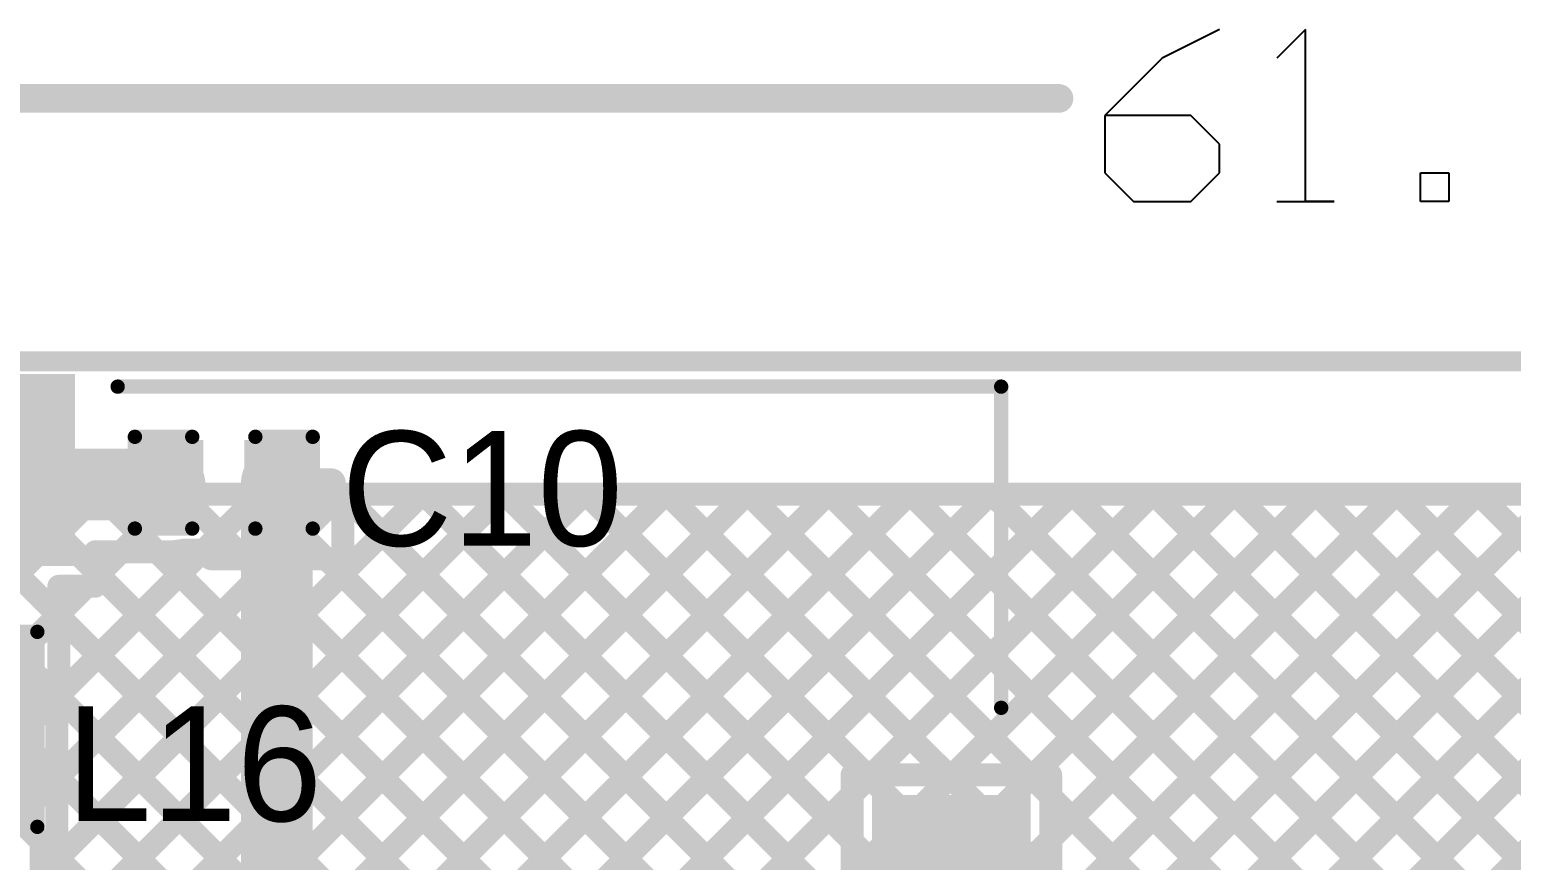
# Model space of a CAD drawing. Header units: millimetres. Extents: x 3.57 to 6.19, y 4.04 to 5.89.
# Drawn here: x 4.12 to 4.636, y 5.6 to 5.889 of the extents above; entities that cross this region are included whole.
import ezdxf

# ---------------------------------------------------------------- set-up
doc = ezdxf.new("R2010")
doc.units = ezdxf.units.MM
doc.header["$MEASUREMENT"] = 0
for name, color, linetype in [('BottomLayer', 5, 'Continuous'), ('Mechanical1', 6, 'Continuous'), ('Mechanical2', 216, 'Continuous'), ('TopLayer', 1, 'Continuous'), ('TopOverlay', 2, 'Continuous'), ('TopPaste', 8, 'Continuous'), ('TopSolder', 216, 'Continuous')]:
    doc.layers.add(name, color=color, linetype=linetype)

# ---------------------------------------------------------------- blocks, each defined once
blk = doc.blocks.new('PRO_OB_440_4')
at = {"layer": 'TopLayer'}
for points in [[(0.0439, 0.09882), (0.10295, 0.09882), (0.0439, 0.14921), (0.10295, 0.14921)], [(-0.10295, -0.23425), (-0.0439, -0.23425), (-0.10295, -0.18701), (-0.0439, -0.18701)]]:
    blk.add_solid(points, dxfattribs=at)
at = {"layer": 'TopOverlay', "const_width": 0.005}
for points in [[(0.1025, 0.08), (0.1025, -0.228)], [(-0.0095, -0.228), (0.1025, -0.228)]]:
    blk.add_lwpolyline(points, dxfattribs=at)
at = {"layer": 'TopOverlay', "const_width": 0.0025}
for points in [[(0.10125, 0.08, 1), (0.10375, 0.08, 1)], [(-0.01075, -0.228, 1), (-0.00825, -0.228, 1)], [(0.10125, -0.228, 1), (0.10375, -0.228, 1)], [(0.10125, -0.228, 1), (0.10375, -0.228, 1)]]:
    blk.add_lwpolyline(points, format="xyb", close=True, dxfattribs=at)
at = {"layer": 'TopPaste'}
for points in [[(0.0439, 0.09882), (0.10295, 0.09882), (0.0439, 0.14921), (0.10295, 0.14921)], [(-0.10295, -0.23425), (-0.0439, -0.23425), (-0.10295, -0.18701), (-0.0439, -0.18701)]]:
    blk.add_solid(points, dxfattribs=at)
at = {"layer": 'TopSolder'}
for points in [[(0.0399, 0.09482), (0.10695, 0.09482), (0.0399, 0.15321), (0.10695, 0.15321)], [(-0.10695, -0.23825), (-0.0399, -0.23825), (-0.10695, -0.18301), (-0.0399, -0.18301)]]:
    blk.add_solid(points, dxfattribs=at)
blk = doc.blocks.new('I___0402_5')
at = {"layer": 'TopLayer'}
for points in [[(-0.02953, -0.01181), (-0.00787, -0.01181), (-0.02953, 0.01181), (-0.00787, 0.01181)], [(0.00787, -0.01181), (0.02953, -0.01181), (0.00787, 0.01181), (0.02953, 0.01181)]]:
    blk.add_solid(points, dxfattribs=at)
at = {"layer": 'TopOverlay', "const_width": 0.005}
for points in [[(-0.034, -0.016), (-0.034, 0.016)], [(0.034, 0.016), (-0.034, 0.016)], [(0.034, -0.016), (0.034, 0.016)], [(0.034, -0.016), (-0.034, -0.016)]]:
    blk.add_lwpolyline(points, dxfattribs=at)
at = {"layer": 'TopOverlay', "const_width": 0.0025}
for points in [[(-0.03525, 0.016, 1), (-0.03275, 0.016, 1)], [(-0.03525, 0.016, 1), (-0.03275, 0.016, 1)], [(0.03275, 0.016, 1), (0.03525, 0.016, 1)], [(0.03275, 0.016, 1), (0.03525, 0.016, 1)], [(-0.03525, -0.016, 1), (-0.03275, -0.016, 1)], [(-0.03525, -0.016, 1), (-0.03275, -0.016, 1)], [(0.03275, -0.016, 1), (0.03525, -0.016, 1)], [(0.03275, -0.016, 1), (0.03525, -0.016, 1)]]:
    blk.add_lwpolyline(points, format="xyb", close=True, dxfattribs=at)
at = {"layer": 'TopPaste'}
for points in [[(-0.02953, -0.01181), (-0.00787, -0.01181), (-0.02953, 0.01181), (-0.00787, 0.01181)], [(0.00787, -0.01181), (0.02953, -0.01181), (0.00787, 0.01181), (0.02953, 0.01181)]]:
    blk.add_solid(points, dxfattribs=at)
at = {"layer": 'TopSolder'}
for points in [[(-0.03353, -0.01581), (-0.00387, -0.01581), (-0.03353, 0.01581), (-0.00387, 0.01581)], [(0.00387, -0.01581), (0.03353, -0.01581), (0.00387, 0.01581), (0.03353, 0.01581)]]:
    blk.add_solid(points, dxfattribs=at)
blk = doc.blocks.new('C__0402_77')
at = {"layer": 'TopLayer'}
for points in [[(-0.0095, -0.0125), (-0.0095, 0.0125), (-0.0275, -0.0125), (-0.0275, 0.0125)], [(0.0275, -0.0125), (0.0275, 0.0125), (0.0095, -0.0125), (0.0095, 0.0125)]]:
    blk.add_solid(points, dxfattribs=at)
at = {"layer": 'TopOverlay', "const_width": 0.005}
for points in [[(-0.031, 0.016), (-0.011, 0.016)], [(-0.031, -0.016), (-0.031, 0.016)], [(0.011, 0.016), (0.031, 0.016)], [(0.031, -0.016), (0.031, 0.016)], [(-0.031, -0.016), (-0.011, -0.016)], [(0.011, -0.016), (0.031, -0.016)]]:
    blk.add_lwpolyline(points, dxfattribs=at)
at = {"layer": 'TopOverlay', "const_width": 0.0025}
for points in [[(-0.03225, 0.016, 1), (-0.02975, 0.016, 1)], [(-0.03225, 0.016, 1), (-0.02975, 0.016, 1)], [(-0.01225, 0.016, 1), (-0.00975, 0.016, 1)], [(0.00975, 0.016, 1), (0.01225, 0.016, 1)], [(0.02975, 0.016, 1), (0.03225, 0.016, 1)], [(0.02975, 0.016, 1), (0.03225, 0.016, 1)], [(-0.03225, -0.016, 1), (-0.02975, -0.016, 1)], [(-0.03225, -0.016, 1), (-0.02975, -0.016, 1)], [(-0.01225, -0.016, 1), (-0.00975, -0.016, 1)], [(0.00975, -0.016, 1), (0.01225, -0.016, 1)], [(0.02975, -0.016, 1), (0.03225, -0.016, 1)], [(0.02975, -0.016, 1), (0.03225, -0.016, 1)]]:
    blk.add_lwpolyline(points, format="xyb", close=True, dxfattribs=at)
at = {"layer": 'TopPaste'}
for points in [[(-0.0095, -0.0125), (-0.0095, 0.0125), (-0.0275, -0.0125), (-0.0275, 0.0125)], [(0.0275, -0.0125), (0.0275, 0.0125), (0.0095, -0.0125), (0.0095, 0.0125)]]:
    blk.add_solid(points, dxfattribs=at)
at = {"layer": 'TopSolder'}
for points in [[(-0.00714, -0.01486), (-0.00714, 0.01486), (-0.02986, -0.01486), (-0.02986, 0.01486)], [(0.02986, -0.01486), (0.02986, 0.01486), (0.00714, -0.01486), (0.00714, 0.01486)]]:
    blk.add_solid(points, dxfattribs=at)

msp = doc.modelspace()

# ---------------------------------------------------------------- linework, layer by layer
at = {"layer": 'BottomLayer', "const_width": 0.008}
for points in [[(3.67984, 5.72728), (5.93734, 5.72728)], [(3.85016, 5.43408), (4.14336, 5.72728)], [(3.86431, 5.41994), (4.17164, 5.72728)], [(3.87845, 5.4058), (4.19992, 5.72728)], [(3.89259, 5.39166), (4.22821, 5.72728)], [(3.90673, 5.37752), (4.25649, 5.72728)], [(3.92087, 5.36337), (4.28478, 5.72728)], [(3.93502, 5.34923), (4.31306, 5.72728)], [(3.94916, 5.33509), (4.34135, 5.72728)], [(3.9633, 5.32095), (4.36963, 5.72728)], [(3.97744, 5.3068), (4.39791, 5.72728)], [(3.99158, 5.29266), (4.4262, 5.72728)], [(4.00252, 5.72728), (4.22539, 5.5044)], [(4.0308, 5.72728), (4.42558, 5.3325)], [(4.04815, 5.23609), (4.53934, 5.72728)], [(4.05908, 5.72728), (4.45386, 5.3325)], [(4.0623, 5.22195), (4.56762, 5.72728)], [(4.07644, 5.20781), (4.5959, 5.72728)], [(4.08737, 5.72728), (4.48214, 5.3325)], [(4.09058, 5.19367), (4.62419, 5.72728)], [(4.11565, 5.72728), (4.51043, 5.3325)], [(4.13301, 5.15124), (4.70904, 5.72728)], [(4.14394, 5.72728), (4.53871, 5.3325)], [(4.17222, 5.72728), (4.567, 5.3325)], [(4.17743, 5.25223), (4.65247, 5.72728)], [(4.19399, 5.24051), (4.68076, 5.72728)], [(4.20051, 5.72728), (4.56841, 5.35937)], [(4.22879, 5.72728), (4.57904, 5.37703)], [(4.23194, 5.50474), (4.45448, 5.72728)], [(4.25036, 5.49487), (4.48277, 5.72728)], [(4.25442, 5.47065), (4.51105, 5.72728)], [(4.25707, 5.72728), (4.605, 5.37935)], [(4.28536, 5.72728), (4.6462, 5.36643)], [(4.31364, 5.72728), (4.66034, 5.38058)], [(4.34192, 5.72728), (4.67448, 5.39472)], [(4.34255, 5.3325), (4.73733, 5.72728)], [(4.37021, 5.72728), (4.68863, 5.40886)], [(4.37083, 5.3325), (4.76561, 5.72728)], [(4.39849, 5.72728), (4.70277, 5.423)], [(4.42678, 5.72728), (4.71691, 5.43714)], [(4.45506, 5.72728), (4.73105, 5.45129)], [(4.48335, 5.72728), (4.74519, 5.46543)], [(4.51163, 5.72728), (4.75934, 5.47957)], [(4.53991, 5.72728), (4.77348, 5.49371)], [(4.5682, 5.72728), (4.78762, 5.50785)], [(4.59648, 5.72728), (4.80349, 5.52027)], [(4.62477, 5.72728), (5.10729, 5.24476)]]:
    msp.add_lwpolyline(points, dxfattribs=at)
at = {"layer": 'BottomLayer', "const_width": 0.004}
for points in [[(4.14136, 5.72728, 1), (4.14536, 5.72728, 1)], [(4.14194, 5.72728, 1), (4.14594, 5.72728, 1)], [(4.16964, 5.72728, 1), (4.17364, 5.72728, 1)], [(4.17022, 5.72728, 1), (4.17422, 5.72728, 1)], [(4.19792, 5.72728, 1), (4.20192, 5.72728, 1)], [(4.19851, 5.72728, 1), (4.20251, 5.72728, 1)], [(4.22621, 5.72728, 1), (4.23021, 5.72728, 1)], [(4.22679, 5.72728, 1), (4.23079, 5.72728, 1)], [(4.25449, 5.72728, 1), (4.25849, 5.72728, 1)], [(4.25507, 5.72728, 1), (4.25907, 5.72728, 1)], [(4.28278, 5.72728, 1), (4.28678, 5.72728, 1)], [(4.28336, 5.72728, 1), (4.28736, 5.72728, 1)], [(4.31106, 5.72728, 1), (4.31506, 5.72728, 1)], [(4.31164, 5.72728, 1), (4.31564, 5.72728, 1)], [(4.33935, 5.72728, 1), (4.34335, 5.72728, 1)], [(4.33992, 5.72728, 1), (4.34392, 5.72728, 1)], [(4.36763, 5.72728, 1), (4.37163, 5.72728, 1)], [(4.36821, 5.72728, 1), (4.37221, 5.72728, 1)], [(4.39591, 5.72728, 1), (4.39991, 5.72728, 1)], [(4.39649, 5.72728, 1), (4.40049, 5.72728, 1)], [(4.4242, 5.72728, 1), (4.4282, 5.72728, 1)], [(4.42478, 5.72728, 1), (4.42878, 5.72728, 1)], [(4.45248, 5.72728, 1), (4.45648, 5.72728, 1)], [(4.45306, 5.72728, 1), (4.45706, 5.72728, 1)], [(4.48077, 5.72728, 1), (4.48477, 5.72728, 1)], [(4.48135, 5.72728, 1), (4.48535, 5.72728, 1)], [(4.50905, 5.72728, 1), (4.51305, 5.72728, 1)], [(4.50963, 5.72728, 1), (4.51363, 5.72728, 1)], [(4.53734, 5.72728, 1), (4.54134, 5.72728, 1)], [(4.53791, 5.72728, 1), (4.54191, 5.72728, 1)], [(4.56562, 5.72728, 1), (4.56962, 5.72728, 1)], [(4.5662, 5.72728, 1), (4.5702, 5.72728, 1)], [(4.5939, 5.72728, 1), (4.5979, 5.72728, 1)], [(4.59448, 5.72728, 1), (4.59848, 5.72728, 1)], [(4.62219, 5.72728, 1), (4.62619, 5.72728, 1)], [(4.62277, 5.72728, 1), (4.62677, 5.72728, 1)]]:
    msp.add_lwpolyline(points, format="xyb", close=True, dxfattribs=at)
at = {"layer": 'Mechanical1'}
for p, q in [((4.53448, 5.88927), (4.51449, 5.87927)), ((4.56447, 5.88927), (4.55447, 5.87927)), ((4.56447, 5.82929), (4.56447, 5.88927)), ((4.51449, 5.87927), (4.49449, 5.85928)), ((4.49449, 5.85928), (4.49449, 5.83928)), ((4.52448, 5.85928), (4.49449, 5.85928)), ((4.53448, 5.84928), (4.52448, 5.85928)), ((4.53448, 5.83928), (4.53448, 5.84928)), ((4.49449, 5.83928), (4.50449, 5.82929)), ((4.52448, 5.82929), (4.53448, 5.83928)), ((4.60446, 5.82929), (4.60446, 5.83928)), ((4.60446, 5.83928), (4.61445, 5.83928)), ((4.61445, 5.83928), (4.61445, 5.82929)), ((4.50449, 5.82929), (4.52448, 5.82929)), ((4.55447, 5.82929), (4.57447, 5.82929)), ((4.57447, 5.82929), (4.56447, 5.82929)), ((4.61445, 5.82929), (4.60446, 5.82929))]:
    msp.add_line(p, q, dxfattribs=at)
at = {"layer": 'Mechanical1', "const_width": 0.01}
msp.add_lwpolyline([(3.57462, 5.86528), (4.47849, 5.86528)], dxfattribs=at)
at = {"layer": 'Mechanical1', "const_width": 0.005}
msp.add_lwpolyline([(4.47599, 5.86528, 1), (4.48099, 5.86528, 1)], format="xyb", close=True, dxfattribs=at)
at = {"layer": 'Mechanical2', "const_width": 0.007}
msp.add_lwpolyline([(3.57462, 5.77356), (5.97619, 5.77356)], dxfattribs=at)
at = {"layer": 'TopLayer'}
for points, const_width in [([(4.10633, 5.7307), (4.16842, 5.7307)], 0.025), ([(4.20584, 5.53878), (4.20584, 5.73128)], 0.025), ([(4.20584, 5.70878), (4.20584, 5.73128)], 0.01), ([(4.20584, 5.73128), (4.22484, 5.73128)], 0.01), ([(4.12365, 5.59444), (4.25649, 5.72728)], 0.008), ([(4.12365, 5.56615), (4.28478, 5.72728)], 0.008), ([(4.12365, 5.50958), (4.34135, 5.72728)], 0.008), ([(4.12365, 5.4813), (4.36963, 5.72728)], 0.008), ([(4.12365, 5.53787), (4.31306, 5.72728)], 0.008), ([(4.13864, 5.468), (4.39791, 5.72728)], 0.008), ([(4.16692, 5.468), (4.4262, 5.72728)], 0.008), ([(4.22884, 5.72728), (5.065, 5.72728)], 0.008), ([(4.22884, 5.70478), (4.22884, 5.72728)], 0.008), ([(4.22884, 5.72722), (4.40635, 5.54971)], 0.008), ([(4.23194, 5.50474), (4.45448, 5.72728)], 0.008), ([(4.25036, 5.49487), (4.48277, 5.72728)], 0.008), ([(4.25707, 5.72728), (4.40635, 5.578)], 0.008), ([(4.28536, 5.72728), (4.40635, 5.60628)], 0.008), ([(4.31364, 5.72728), (4.41154, 5.62938)], 0.008), ([(4.34192, 5.72728), (4.43982, 5.62938)], 0.008), ([(4.37021, 5.72728), (4.46811, 5.62938)], 0.008), ([(4.39849, 5.72728), (4.65477, 5.471)], 0.008), ([(4.41315, 5.62938), (4.51105, 5.72728)], 0.008), ([(4.42448, 5.471), (4.68076, 5.72728)], 0.008), ([(4.42678, 5.72728), (4.68305, 5.471)], 0.008), ([(4.44144, 5.62938), (4.53934, 5.72728)], 0.008), ([(4.45277, 5.471), (4.70904, 5.72728)], 0.008), ([(4.45506, 5.72728), (4.71134, 5.471)], 0.008), ([(4.46972, 5.62938), (4.56762, 5.72728)], 0.008), ([(4.4756, 5.5504), (4.65247, 5.72728)], 0.008), ([(4.4756, 5.57868), (4.62419, 5.72728)], 0.008), ([(4.4756, 5.60697), (4.5959, 5.72728)], 0.008), ([(4.48105, 5.471), (4.73733, 5.72728)], 0.008), ([(4.48335, 5.72728), (4.73962, 5.471)], 0.008), ([(4.50933, 5.471), (4.76561, 5.72728)], 0.008), ([(4.51163, 5.72728), (4.76791, 5.471)], 0.008), ([(4.53991, 5.72728), (4.79619, 5.471)], 0.008), ([(4.5682, 5.72728), (4.78906, 5.50642)], 0.008), ([(4.59648, 5.72728), (4.80176, 5.522)], 0.008), ([(4.62477, 5.72728), (4.8159, 5.53614)], 0.008), ([(4.12915, 5.65651), (4.18042, 5.70778)], 0.008), ([(4.12915, 5.62822), (4.20571, 5.70478)], 0.008), ([(4.14252, 5.7072), (4.16842, 5.7072)], 0.008), ([(4.14252, 5.69517), (4.14252, 5.7072)], 0.008), ([(4.14252, 5.69816), (4.15157, 5.7072)], 0.008), ([(4.16401, 5.7072), (4.40021, 5.471)], 0.008), ([(4.17358, 5.70778), (4.18284, 5.70778)], 0.008), ([(4.18284, 5.70478), (4.22884, 5.70478)], 0.008), ([(4.19472, 5.70478), (4.4285, 5.471)], 0.008), ([(4.22301, 5.70478), (4.45678, 5.471)], 0.008), ([(4.14252, 5.7004), (4.37493, 5.468)], 0.008), ([(4.12983, 5.69517), (4.14252, 5.69517)], 0.008), ([(4.12983, 5.66484), (4.12983, 5.69517)], 0.008), ([(4.12983, 5.68546), (4.13954, 5.69517)], 0.008), ([(4.13954, 5.69517), (4.14252, 5.69816)], 0.008), ([(4.12983, 5.68482), (4.34664, 5.468)], 0.008), ([(4.12915, 5.6484), (4.12915, 5.65833)], 0.008), ([(4.12915, 5.65721), (4.31836, 5.468)], 0.008), ([(4.12915, 5.64215), (4.12915, 5.6484)], 0.008), ([(4.12915, 5.64215), (4.12915, 5.6484)], 0.008), ([(4.12915, 5.60475), (4.12915, 5.64215)], 0.008), ([(4.12915, 5.62892), (4.299, 5.45908)], 0.008), ([(4.40635, 5.62938), (4.4756, 5.62938)], 0.008), ([(4.40635, 5.54832), (4.40635, 5.62938)], 0.008), ([(4.4756, 5.54832), (4.4756, 5.62938)], 0.008), ([(4.25442, 5.47065), (4.40635, 5.62258)], 0.008), ([(4.4756, 5.62189), (4.62648, 5.471)], 0.008), ([(4.12365, 5.60475), (4.12915, 5.60475)], 0.008), ([(4.12365, 5.393), (4.12365, 5.60475)], 0.008), ([(4.12504, 5.60475), (4.22539, 5.5044)], 0.008)]:
    msp.add_lwpolyline(points, dxfattribs=dict(at, const_width=const_width))
for points, const_width in [([(4.16217, 5.7307, 1), (4.17467, 5.7307, 1)], 0.0125), ([(4.19959, 5.73128, 1), (4.21209, 5.73128, 1)], 0.0125), ([(4.20334, 5.73128, 1), (4.20834, 5.73128, 1)], 0.005), ([(4.20334, 5.73128, 1), (4.20834, 5.73128, 1)], 0.005), ([(4.22234, 5.73128, 1), (4.22734, 5.73128, 1)], 0.005), ([(4.22684, 5.72728, 1), (4.23084, 5.72728, 1)], 0.004), ([(4.22684, 5.72728, 1), (4.23084, 5.72728, 1)], 0.004), ([(4.22684, 5.72722, 1), (4.23084, 5.72722, 1)], 0.004), ([(4.25449, 5.72728, 1), (4.25849, 5.72728, 1)], 0.004), ([(4.25507, 5.72728, 1), (4.25907, 5.72728, 1)], 0.004), ([(4.28278, 5.72728, 1), (4.28678, 5.72728, 1)], 0.004), ([(4.28336, 5.72728, 1), (4.28736, 5.72728, 1)], 0.004), ([(4.31106, 5.72728, 1), (4.31506, 5.72728, 1)], 0.004), ([(4.31164, 5.72728, 1), (4.31564, 5.72728, 1)], 0.004), ([(4.33935, 5.72728, 1), (4.34335, 5.72728, 1)], 0.004), ([(4.33992, 5.72728, 1), (4.34392, 5.72728, 1)], 0.004), ([(4.36763, 5.72728, 1), (4.37163, 5.72728, 1)], 0.004), ([(4.36821, 5.72728, 1), (4.37221, 5.72728, 1)], 0.004), ([(4.39591, 5.72728, 1), (4.39991, 5.72728, 1)], 0.004), ([(4.39649, 5.72728, 1), (4.40049, 5.72728, 1)], 0.004), ([(4.4242, 5.72728, 1), (4.4282, 5.72728, 1)], 0.004), ([(4.42478, 5.72728, 1), (4.42878, 5.72728, 1)], 0.004), ([(4.45248, 5.72728, 1), (4.45648, 5.72728, 1)], 0.004), ([(4.45306, 5.72728, 1), (4.45706, 5.72728, 1)], 0.004), ([(4.48077, 5.72728, 1), (4.48477, 5.72728, 1)], 0.004), ([(4.48135, 5.72728, 1), (4.48535, 5.72728, 1)], 0.004), ([(4.50905, 5.72728, 1), (4.51305, 5.72728, 1)], 0.004), ([(4.50963, 5.72728, 1), (4.51363, 5.72728, 1)], 0.004), ([(4.53734, 5.72728, 1), (4.54134, 5.72728, 1)], 0.004), ([(4.53791, 5.72728, 1), (4.54191, 5.72728, 1)], 0.004), ([(4.56562, 5.72728, 1), (4.56962, 5.72728, 1)], 0.004), ([(4.5662, 5.72728, 1), (4.5702, 5.72728, 1)], 0.004), ([(4.5939, 5.72728, 1), (4.5979, 5.72728, 1)], 0.004), ([(4.59448, 5.72728, 1), (4.59848, 5.72728, 1)], 0.004), ([(4.62219, 5.72728, 1), (4.62619, 5.72728, 1)], 0.004), ([(4.62277, 5.72728, 1), (4.62677, 5.72728, 1)], 0.004), ([(4.20334, 5.70878, 1), (4.20834, 5.70878, 1)], 0.005), ([(4.14052, 5.7072, 1), (4.14452, 5.7072, 1)], 0.004), ([(4.14052, 5.7072, 1), (4.14452, 5.7072, 1)], 0.004), ([(4.14957, 5.7072, 1), (4.15357, 5.7072, 1)], 0.004), ([(4.16201, 5.7072, 1), (4.16601, 5.7072, 1)], 0.004), ([(4.16642, 5.7072, 1), (4.17042, 5.7072, 1)], 0.004), ([(4.16642, 5.7072, 1), (4.17042, 5.7072, 1)], 0.004), ([(4.17158, 5.70778, 1), (4.17558, 5.70778, 1)], 0.004), ([(4.17158, 5.70778, 1), (4.17558, 5.70778, 1)], 0.004), ([(4.17842, 5.70778, 1), (4.18242, 5.70778, 1)], 0.004), ([(4.18084, 5.70778, 1), (4.18484, 5.70778, 1)], 0.004), ([(4.18084, 5.70478, 1), (4.18484, 5.70478, 1)], 0.004), ([(4.19272, 5.70478, 1), (4.19672, 5.70478, 1)], 0.004), ([(4.20371, 5.70478, 1), (4.20771, 5.70478, 1)], 0.004), ([(4.22101, 5.70478, 1), (4.22501, 5.70478, 1)], 0.004), ([(4.22684, 5.70478, 1), (4.23084, 5.70478, 1)], 0.004), ([(4.22684, 5.70478, 1), (4.23084, 5.70478, 1)], 0.004), ([(4.14052, 5.7004, 1), (4.14452, 5.7004, 1)], 0.004), ([(4.12783, 5.69517, 1), (4.13183, 5.69517, 1)], 0.004), ([(4.12783, 5.69517, 1), (4.13183, 5.69517, 1)], 0.004), ([(4.13754, 5.69517, 1), (4.14154, 5.69517, 1)], 0.004), ([(4.13754, 5.69517, 1), (4.14154, 5.69517, 1)], 0.004), ([(4.14052, 5.69816, 1), (4.14452, 5.69816, 1)], 0.004), ([(4.14052, 5.69816, 1), (4.14452, 5.69816, 1)], 0.004), ([(4.14052, 5.69517, 1), (4.14452, 5.69517, 1)], 0.004), ([(4.14052, 5.69517, 1), (4.14452, 5.69517, 1)], 0.004), ([(4.12783, 5.68546, 1), (4.13183, 5.68546, 1)], 0.004), ([(4.12783, 5.68482, 1), (4.13183, 5.68482, 1)], 0.004), ([(4.12783, 5.66484, 1), (4.13183, 5.66484, 1)], 0.004), ([(4.12784, 5.66398, 1), (4.13184, 5.66398, 1)], 0.004), ([(4.12715, 5.65833, 1), (4.13115, 5.65833, 1)], 0.004), ([(4.12715, 5.65833, 1), (4.13115, 5.65833, 1)], 0.004), ([(4.12715, 5.65721, 1), (4.13115, 5.65721, 1)], 0.004), ([(4.12715, 5.65651, 1), (4.13115, 5.65651, 1)], 0.004), ([(4.12715, 5.6484, 1), (4.13115, 5.6484, 1)], 0.004), ([(4.12715, 5.6484, 1), (4.13115, 5.6484, 1)], 0.004), ([(4.12715, 5.6484, 1), (4.13115, 5.6484, 1)], 0.004), ([(4.12715, 5.64215, 1), (4.13115, 5.64215, 1)], 0.004), ([(4.12715, 5.64215, 1), (4.13115, 5.64215, 1)], 0.004), ([(4.12715, 5.64215, 1), (4.13115, 5.64215, 1)], 0.004), ([(4.12715, 5.62892, 1), (4.13115, 5.62892, 1)], 0.004), ([(4.12715, 5.62822, 1), (4.13115, 5.62822, 1)], 0.004), ([(4.40435, 5.62938, 1), (4.40835, 5.62938, 1)], 0.004), ([(4.40435, 5.62938, 1), (4.40835, 5.62938, 1)], 0.004), ([(4.40954, 5.62938, 1), (4.41354, 5.62938, 1)], 0.004), ([(4.41115, 5.62938, 1), (4.41515, 5.62938, 1)], 0.004), ([(4.43782, 5.62938, 1), (4.44182, 5.62938, 1)], 0.004), ([(4.43944, 5.62938, 1), (4.44344, 5.62938, 1)], 0.004), ([(4.46611, 5.62938, 1), (4.47011, 5.62938, 1)], 0.004), ([(4.46772, 5.62938, 1), (4.47172, 5.62938, 1)], 0.004), ([(4.4736, 5.62938, 1), (4.4776, 5.62938, 1)], 0.004), ([(4.4736, 5.62938, 1), (4.4776, 5.62938, 1)], 0.004), ([(4.40435, 5.62258, 1), (4.40835, 5.62258, 1)], 0.004), ([(4.4736, 5.62189, 1), (4.4776, 5.62189, 1)], 0.004), ([(4.40435, 5.60628, 1), (4.40835, 5.60628, 1)], 0.004), ([(4.4736, 5.60697, 1), (4.4776, 5.60697, 1)], 0.004), ([(4.12165, 5.60475, 1), (4.12565, 5.60475, 1)], 0.004), ([(4.12165, 5.60475, 1), (4.12565, 5.60475, 1)], 0.004), ([(4.12304, 5.60475, 1), (4.12704, 5.60475, 1)], 0.004), ([(4.12715, 5.60475, 1), (4.13115, 5.60475, 1)], 0.004), ([(4.12715, 5.60475, 1), (4.13115, 5.60475, 1)], 0.004)]:
    msp.add_lwpolyline(points, format="xyb", close=True, dxfattribs=dict(at, const_width=const_width))
at = {"layer": 'TopLayer', "const_width": 0.008}
for points in [[(4.17358, 5.70778, -0.055464), (4.16842, 5.7072)], [(4.12984, 5.66398, -0.060762), (4.12915, 5.65833)]]:
    msp.add_lwpolyline(points, format="xyb", dxfattribs=at)

# ---------------------------------------------------------------- block references
for name, p, rotation in [('PRO_OB_440_4', (4.23034, 5.66228), 90), ('C__0402_77', (4.18734, 5.73128), 360), ('I___0402_5', (4.10634, 5.64528), 270)]:
    msp.add_blockref(name, p, dxfattribs=dict(rotation=rotation))

# ---------------------------------------------------------------- texts
at = {"layer": 'TopOverlay'}
for s, p in [('C10', (4.22834, 5.70928)), ('L16', (4.13234, 5.61328))]:
    msp.add_text(s, height=0.04, dxfattribs=at).set_placement(p)

doc.saveas('drawing.dxf')
